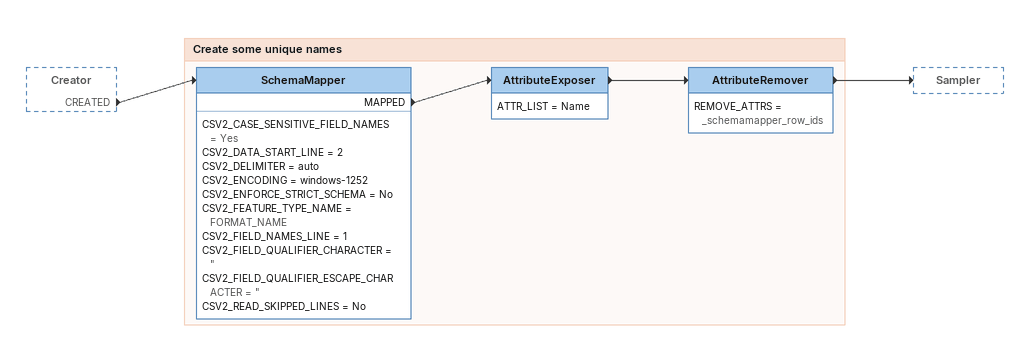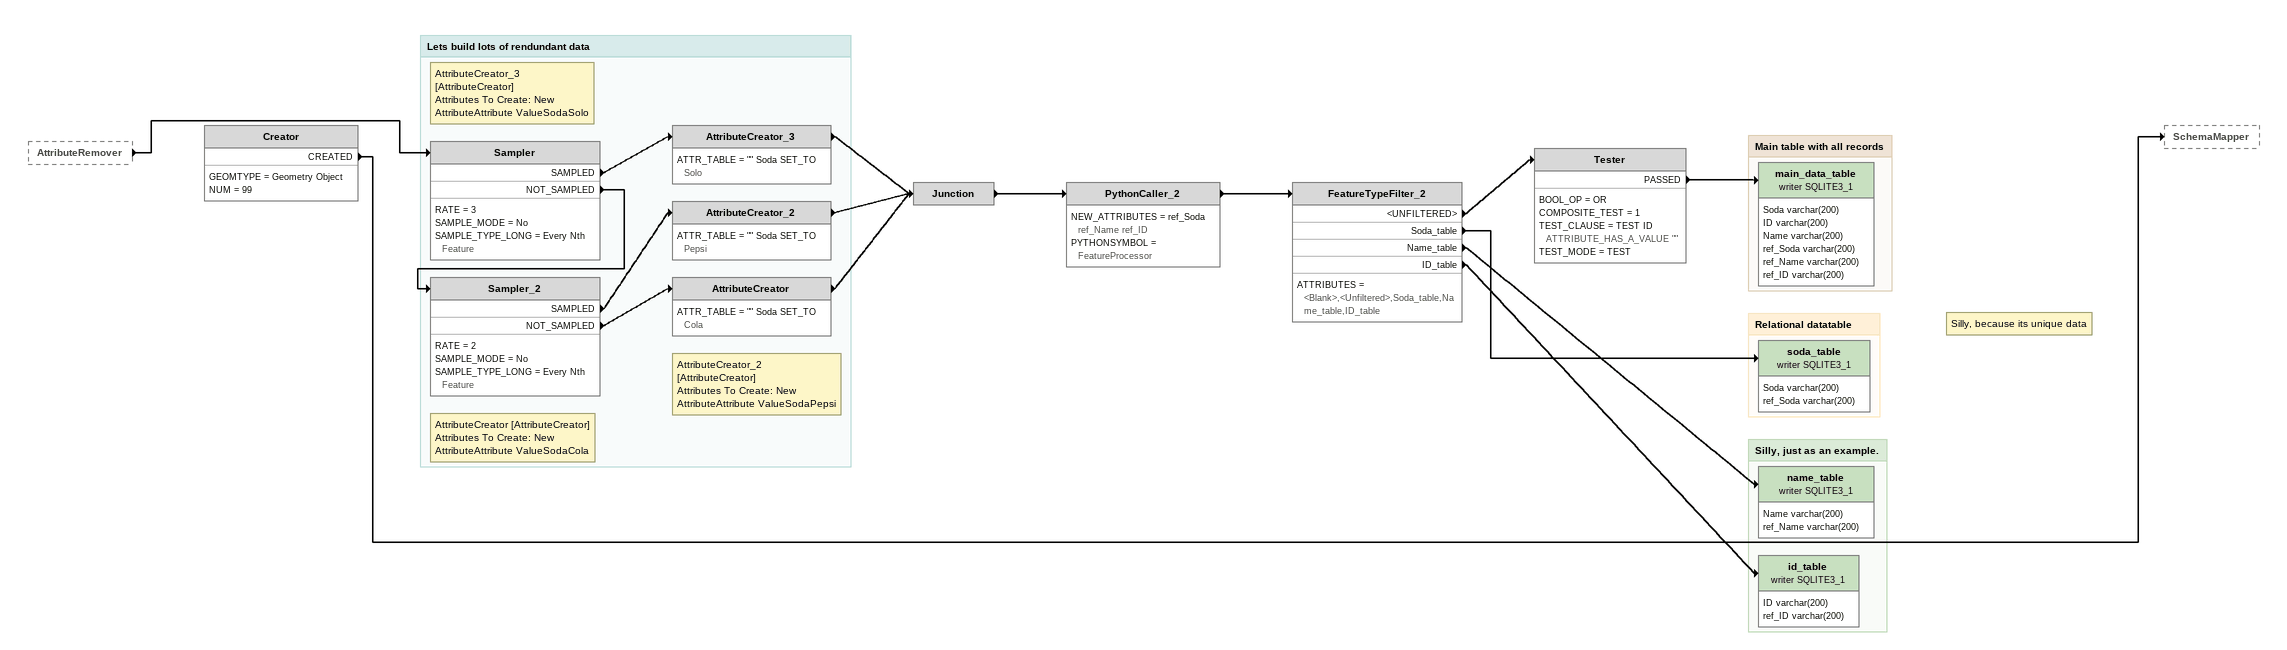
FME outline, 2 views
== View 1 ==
Creator [outside]
    CREATED -> SchemaMapper

Bookmark: Create some unique names
SchemaMapper
    CSV2_CASE_SENSITIVE_FIELD_NAMES = Yes
    CSV2_DATA_START_LINE = 2
    CSV2_DELIMITER = auto
    CSV2_ENCODING = windows-1252
    CSV2_ENFORCE_STRICT_SCHEMA = No
    CSV2_FEATURE_TYPE_NAME = FORMAT_NAME
    CSV2_FIELD_NAMES_LINE = 1
    CSV2_FIELD_QUALIFIER_CHARACTER = "
    CSV2_FIELD_QUALIFIER_ESCAPE_CHARACTER = "
    CSV2_READ_SKIPPED_LINES = No
    MAPPED -> AttributeExposer
AttributeExposer
    ATTR_LIST = Name
    -> AttributeRemover
AttributeRemover
    REMOVE_ATTRS = _schemamapper_row_ids
    -> Sampler

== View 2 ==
AttributeRemover [outside]
    -> Sampler
Creator
    GEOMTYPE = Geometry Object
    NUM = 99
    CREATED -> SchemaMapper
Junction
    -> PythonCaller_2
PythonCaller_2
    NEW_ATTRIBUTES = ref_Soda ref_Name ref_ID
    PYTHONSYMBOL = FeatureProcessor
    -> FeatureTypeFilter_2
FeatureTypeFilter_2
    ATTRIBUTES = <Blank>,<Unfiltered>,Soda_table,Name_table,ID_table
    <UNFILTERED> -> Tester
    Soda_table -> soda_table (writer SQLITE3_1)
    Name_table -> name_table (writer SQLITE3_1)
    ID_table -> id_table (writer SQLITE3_1)
Note: Silly, because its unique data
Tester
    BOOL_OP = OR
    COMPOSITE_TEST = 1
    TEST_CLAUSE = TEST ID ATTRIBUTE_HAS_A_VALUE ""
    TEST_MODE = TEST
    PASSED -> main_data_table (writer SQLITE3_1)

Bookmark: Lets build lots of rendundant data
Sampler
    RATE = 3
    SAMPLE_MODE = No
    SAMPLE_TYPE_LONG = Every Nth Feature
    SAMPLED -> AttributeCreator_3
    NOT_SAMPLED -> Sampler_2
Note: AttributeCreator_3 [AttributeCreator] / Attributes To Create: New AttributeAttribute ValueSodaSolo
AttributeCreator_3
    ATTR_TABLE = "" Soda SET_TO Solo
    -> Junction
Sampler_2
    RATE = 2
    SAMPLE_MODE = No
    SAMPLE_TYPE_LONG = Every Nth Feature
    SAMPLED -> AttributeCreator_2
    NOT_SAMPLED -> AttributeCreator
Note: AttributeCreator_2 [AttributeCreator] / Attributes To Create: New AttributeAttribute ValueSodaPepsi
AttributeCreator_2
    ATTR_TABLE = "" Soda SET_TO Pepsi
    -> Junction
Note: AttributeCreator [AttributeCreator] / Attributes To Create: New AttributeAttribute ValueSodaCola
AttributeCreator
    ATTR_TABLE = "" Soda SET_TO Cola
    -> Junction

Bookmark: Main table with all records
main_data_table (writer SQLITE3_1)
    attributes: Soda varchar(200), ID varchar(200), Name varchar(200), ref_Soda varchar(200), ref_Name varchar(200), ref_ID varchar(200)

Bookmark: Relational datatable
soda_table (writer SQLITE3_1)
    attributes: Soda varchar(200), ref_Soda varchar(200)

Bookmark: Silly, just as an example.
name_table (writer SQLITE3_1)
    attributes: Name varchar(200), ref_Name varchar(200)
id_table (writer SQLITE3_1)
    attributes: ID varchar(200), ref_ID varchar(200)
